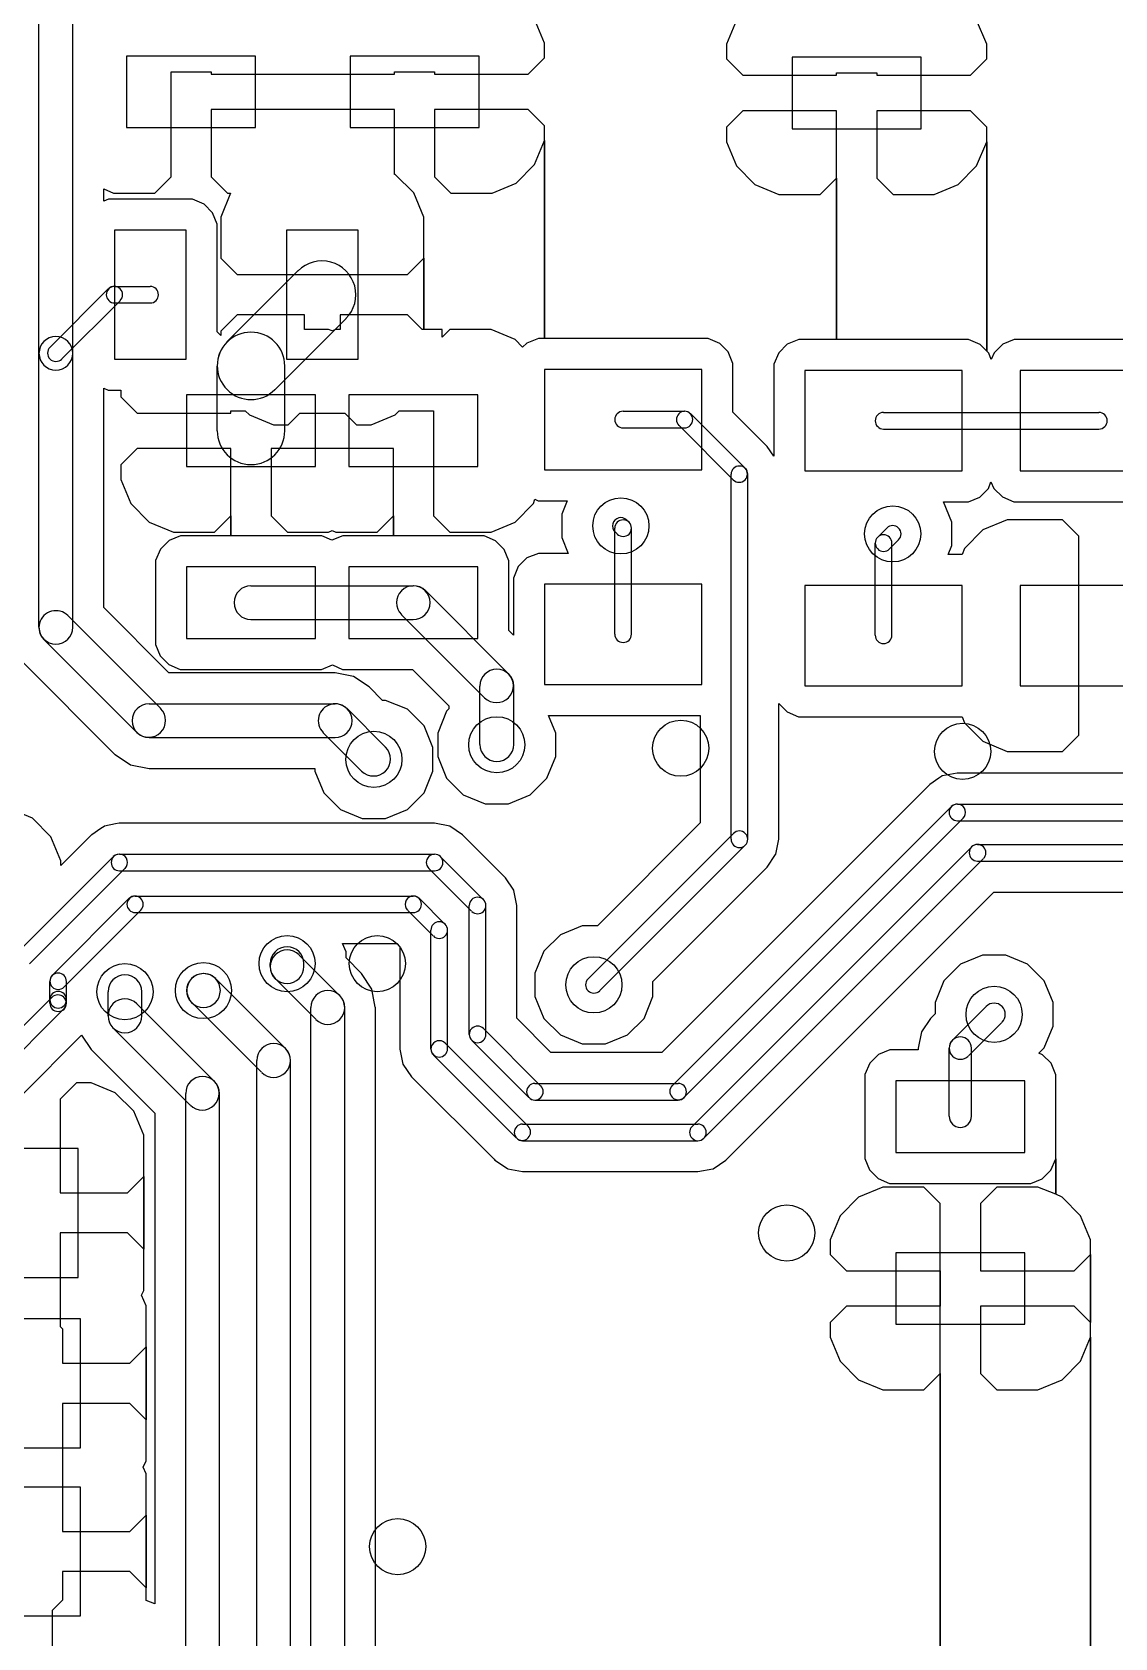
# Model space of a CAD drawing. Extents: x 32880 to 68030, y 27285 to 49782.
# Drawn here: x 52500 to 56280, y 36226 to 41830 of the extents above; entities that cross this region are included whole.
import ezdxf

# ---------------------------------------------------------------- set-up
doc = ezdxf.new("R2010")
doc.units = 0
doc.layers.add('BLACK', color=1, linetype='CONTINUOUS')

msp = doc.modelspace()

# ---------------------------------------------------------------- linework, layer by layer
at = {"layer": 'BLACK'}
for p, q in [((52524, 40710), (52524, 41942)), ((52642, 40710), (52642, 41942)), ((54289, 41792), (54254, 41876)), ((54289, 41792), (54254, 41876)), ((54959, 41872), (54924, 41788)), ((54959, 41872), (54924, 41788)), ((55832, 41788), (55797, 41872)), ((55832, 41788), (55797, 41872)), ((54289, 41741), (54289, 41792)), ((54289, 41741), (54289, 41792)), ((54924, 41788), (54924, 41737)), ((54924, 41788), (54924, 41737)), ((55832, 41737), (55832, 41788)), ((55832, 41737), (55832, 41788)), ((53280, 41747), (52830, 41747)), ((52830, 41747), (52830, 41497)), ((53280, 41497), (53280, 41747)), ((54060, 41747), (53610, 41747)), ((53610, 41747), (53610, 41497)), ((54060, 41497), (54060, 41747)), ((54232, 41684), (54289, 41741)), ((54232, 41684), (54289, 41741)), ((54924, 41737), (54981, 41680)), ((54924, 41737), (54981, 41680)), ((55603, 41743), (55153, 41743)), ((55153, 41743), (55153, 41493)), ((55603, 41493), (55603, 41743)), ((55775, 41680), (55832, 41737)), ((55775, 41680), (55832, 41737)), ((52985, 41684), (52985, 41692)), ((52985, 41692), (53125, 41692)), ((52985, 41684), (52985, 41692)), ((52985, 41692), (53125, 41692)), ((52985, 41560), (52985, 41684)), ((52985, 41560), (52985, 41684)), ((53125, 41692), (53125, 41684)), ((53125, 41692), (53125, 41684)), ((53125, 41684), (53438, 41684)), ((53125, 41684), (53438, 41684)), ((53438, 41684), (53452, 41684)), ((53438, 41684), (53452, 41684)), ((53452, 41684), (53765, 41684)), ((53452, 41684), (53765, 41684)), ((53765, 41684), (53765, 41692)), ((53765, 41692), (53905, 41692)), ((53765, 41684), (53765, 41692)), ((53765, 41692), (53905, 41692)), ((53905, 41692), (53905, 41684)), ((53905, 41692), (53905, 41684)), ((53905, 41684), (54232, 41684)), ((53905, 41684), (54232, 41684)), ((54981, 41680), (55308, 41680)), ((54981, 41680), (55308, 41680)), ((55308, 41680), (55308, 41688)), ((55308, 41688), (55448, 41688)), ((55308, 41680), (55308, 41688)), ((55308, 41688), (55448, 41688)), ((55448, 41688), (55448, 41680)), ((55448, 41688), (55448, 41680)), ((55448, 41680), (55775, 41680)), ((55448, 41680), (55775, 41680)), ((52985, 41522), (52985, 41560)), ((52985, 41522), (52985, 41560)), ((53438, 41560), (53125, 41560)), ((53125, 41560), (53125, 41325)), ((53438, 41560), (53125, 41560)), ((53125, 41560), (53125, 41325)), ((53452, 41560), (53438, 41560)), ((53452, 41560), (53438, 41560)), ((53765, 41560), (53452, 41560)), ((53765, 41560), (53452, 41560)), ((53765, 41334), (53765, 41560)), ((53765, 41334), (53765, 41560)), ((54232, 41560), (53905, 41560)), ((53905, 41560), (53905, 41325)), ((54232, 41560), (53905, 41560)), ((53905, 41560), (53905, 41325)), ((54289, 41503), (54232, 41560)), ((54289, 41503), (54232, 41560)), ((54981, 41556), (54924, 41499)), ((54981, 41556), (54924, 41499)), ((55308, 41556), (54981, 41556)), ((55308, 41556), (54981, 41556)), ((55308, 41321), (55308, 41556)), ((55308, 41321), (55308, 41556)), ((55775, 41556), (55448, 41556)), ((55448, 41556), (55448, 41321)), ((55775, 41556), (55448, 41556)), ((55448, 41556), (55448, 41321)), ((55832, 41499), (55775, 41556)), ((55832, 41499), (55775, 41556)), ((52830, 41497), (53280, 41497)), ((52985, 41325), (52985, 41522)), ((52985, 41325), (52985, 41522)), ((53610, 41497), (54060, 41497)), ((54289, 41452), (54289, 41503)), ((54289, 41452), (54289, 41503)), ((54924, 41499), (54924, 41448)), ((54924, 41499), (54924, 41448)), ((55153, 41493), (55603, 41493)), ((55832, 41448), (55832, 41499)), ((55832, 41448), (55832, 41499)), ((54254, 41368), (54289, 41452)), ((54254, 41368), (54289, 41452)), ((54289, 40761), (54289, 41452)), ((54289, 41452), (54289, 40761)), ((54289, 40761), (54289, 41452)), ((54289, 41452), (54289, 40761)), ((54924, 41448), (54959, 41364)), ((54924, 41448), (54959, 41364)), ((55797, 41364), (55832, 41448)), ((55797, 41364), (55832, 41448)), ((55832, 40717), (55832, 41448)), ((55832, 41448), (55832, 40717)), ((55832, 40717), (55832, 41448)), ((55832, 41448), (55832, 40717)), ((54190, 41303), (54254, 41368)), ((54190, 41303), (54254, 41368)), ((52928, 41268), (52985, 41325)), ((52928, 41268), (52985, 41325)), ((53125, 41325), (53182, 41268)), ((53125, 41325), (53182, 41268)), ((53767, 41333), (53765, 41334)), ((53767, 41333), (53765, 41334)), ((53832, 41269), (53767, 41333)), ((53832, 41269), (53767, 41333)), ((53905, 41325), (53962, 41268)), ((53905, 41325), (53962, 41268)), ((54959, 41364), (55023, 41299)), ((54959, 41364), (55023, 41299)), ((55251, 41264), (55308, 41321)), ((55251, 41264), (55308, 41321)), ((55308, 40757), (55308, 41321)), ((55308, 41321), (55308, 40757)), ((55308, 40757), (55308, 41321)), ((55308, 41321), (55308, 40757)), ((55448, 41321), (55505, 41264)), ((55448, 41321), (55505, 41264)), ((55733, 41299), (55797, 41364)), ((55733, 41299), (55797, 41364)), ((52750, 41241), (52750, 41283)), ((52750, 41283), (52784, 41268)), ((52750, 41241), (52750, 41283)), ((52750, 41283), (52784, 41268)), ((52784, 41268), (52875, 41268)), ((52784, 41268), (52875, 41268)), ((52875, 41268), (52928, 41268)), ((52875, 41268), (52928, 41268)), ((53193, 41268), (53159, 41185)), ((53193, 41268), (53159, 41185)), ((53182, 41268), (53193, 41268)), ((53182, 41268), (53193, 41268)), ((53867, 41185), (53832, 41269)), ((53867, 41185), (53832, 41269)), ((53962, 41268), (54015, 41268)), ((53962, 41268), (54015, 41268)), ((54015, 41268), (54106, 41268)), ((54015, 41268), (54106, 41268)), ((54106, 41268), (54190, 41303)), ((54106, 41268), (54190, 41303)), ((55023, 41299), (55107, 41264)), ((55023, 41299), (55107, 41264)), ((55107, 41264), (55198, 41264)), ((55107, 41264), (55198, 41264)), ((55198, 41264), (55251, 41264)), ((55198, 41264), (55251, 41264)), ((55505, 41264), (55558, 41264)), ((55505, 41264), (55558, 41264)), ((55558, 41264), (55649, 41264)), ((55558, 41264), (55649, 41264)), ((55649, 41264), (55733, 41299)), ((55649, 41264), (55733, 41299)), ((52767, 41247), (52750, 41241)), ((52767, 41247), (52750, 41241)), ((53017, 41247), (52767, 41247)), ((53017, 41247), (52767, 41247)), ((53060, 41247), (53017, 41247)), ((53060, 41247), (53017, 41247)), ((53100, 41230), (53060, 41247)), ((53100, 41230), (53060, 41247)), ((53130, 41200), (53100, 41230)), ((53130, 41200), (53100, 41230)), ((53146, 41160), (53130, 41200)), ((53146, 41160), (53130, 41200)), ((53146, 40784), (53146, 41160)), ((53146, 40784), (53146, 41160)), ((53159, 41185), (53159, 41094)), ((53159, 41185), (53159, 41094)), ((53867, 41094), (53867, 41185)), ((53867, 41094), (53867, 41185)), ((52788, 41139), (52788, 40689)), ((53038, 41139), (52788, 41139)), ((53038, 40689), (53038, 41139)), ((53159, 41094), (53159, 41041)), ((53159, 41094), (53159, 41041)), ((53388, 41139), (53388, 40689)), ((53638, 41139), (53388, 41139)), ((53638, 40689), (53638, 41139)), ((53867, 41041), (53867, 41094)), ((53867, 41041), (53867, 41094)), ((53159, 41041), (53216, 40984)), ((53159, 41041), (53216, 40984)), ((53810, 40984), (53867, 41041)), ((53810, 40984), (53867, 41041)), ((53867, 40793), (53867, 41041)), ((53867, 41041), (53867, 40793)), ((53867, 40793), (53867, 41041)), ((53867, 41041), (53867, 40793)), ((53180, 40749), (53429, 40998)), ((53216, 40984), (53413, 40984)), ((53216, 40984), (53413, 40984)), ((53413, 40984), (53451, 40984)), ((53413, 40984), (53451, 40984)), ((53451, 40984), (53575, 40984)), ((53451, 40984), (53575, 40984)), ((53575, 40984), (53613, 40984)), ((53575, 40984), (53613, 40984)), ((53613, 40984), (53810, 40984)), ((53613, 40984), (53810, 40984)), ((52766, 40934), (52563, 40731)), ((52788, 40943), (52912, 40943)), ((52807, 40893), (52604, 40690)), ((52788, 40885), (52912, 40885)), ((53216, 40844), (53165, 40793)), ((53216, 40844), (53165, 40793)), ((53451, 40844), (53216, 40844)), ((53451, 40844), (53216, 40844)), ((53347, 40582), (53596, 40831)), ((53451, 40793), (53451, 40844)), ((53451, 40793), (53451, 40844)), ((53810, 40844), (53575, 40844)), ((53575, 40844), (53575, 40793)), ((53810, 40844), (53575, 40844)), ((53575, 40844), (53575, 40793)), ((53861, 40793), (53810, 40844)), ((53861, 40793), (53810, 40844)), ((53159, 40771), (53146, 40784)), ((53159, 40771), (53146, 40784)), ((53164, 40792), (53159, 40787)), ((53164, 40792), (53159, 40787)), ((53159, 40787), (53159, 40771)), ((53159, 40787), (53159, 40771)), ((53165, 40793), (53164, 40793)), ((53164, 40793), (53164, 40792)), ((53165, 40793), (53164, 40793)), ((53164, 40793), (53164, 40792)), ((53535, 40793), (53451, 40793)), ((53535, 40793), (53451, 40793)), ((53547, 40788), (53535, 40793)), ((53547, 40788), (53535, 40793)), ((53560, 40793), (53547, 40788)), ((53560, 40793), (53547, 40788)), ((53575, 40793), (53560, 40793)), ((53575, 40793), (53560, 40793)), ((53867, 40793), (53861, 40793)), ((53867, 40793), (53861, 40793)), ((53931, 40793), (53867, 40793)), ((53931, 40793), (53867, 40793)), ((53958, 40793), (53931, 40766)), ((53931, 40766), (53931, 40793)), ((53958, 40793), (53931, 40766)), ((53931, 40766), (53931, 40793)), ((54011, 40793), (53958, 40793)), ((54011, 40793), (53958, 40793)), ((54102, 40793), (54011, 40793)), ((54102, 40793), (54011, 40793)), ((54186, 40758), (54102, 40793)), ((54186, 40758), (54102, 40793)), ((54212, 40731), (54186, 40758)), ((54212, 40731), (54186, 40758)), ((54267, 40761), (54227, 40745)), ((54267, 40761), (54227, 40745)), ((54289, 40761), (54267, 40761)), ((54289, 40761), (54267, 40761)), ((54817, 40761), (54289, 40761)), ((54817, 40761), (54289, 40761)), ((54860, 40761), (54817, 40761)), ((54860, 40761), (54817, 40761)), ((54900, 40744), (54860, 40761)), ((54900, 40744), (54860, 40761)), ((55176, 40757), (55136, 40741)), ((55176, 40757), (55136, 40741)), ((55308, 40757), (55176, 40757)), ((55308, 40757), (55176, 40757)), ((55726, 40757), (55308, 40757)), ((55726, 40757), (55308, 40757)), ((55769, 40757), (55726, 40757)), ((55769, 40757), (55726, 40757)), ((55809, 40740), (55769, 40757)), ((55809, 40740), (55769, 40757)), ((55928, 40757), (55888, 40741)), ((55928, 40757), (55888, 40741)), ((56425, 40757), (55928, 40757)), ((56425, 40757), (55928, 40757)), ((52524, 39753), (52524, 40709)), ((52642, 39753), (52642, 40709)), ((54227, 40745), (54212, 40731)), ((54227, 40745), (54212, 40731)), ((54930, 40714), (54900, 40744)), ((54930, 40714), (54900, 40744)), ((54946, 40674), (54930, 40714)), ((54946, 40674), (54930, 40714)), ((55106, 40711), (55089, 40671)), ((55106, 40711), (55089, 40671)), ((55136, 40741), (55106, 40711)), ((55136, 40741), (55106, 40711)), ((55832, 40717), (55809, 40740)), ((55832, 40717), (55809, 40740)), ((55839, 40710), (55832, 40717)), ((55839, 40710), (55832, 40717)), ((55848, 40688), (55839, 40710)), ((55848, 40688), (55839, 40710)), ((55858, 40711), (55848, 40688)), ((55858, 40711), (55848, 40688)), ((55888, 40741), (55858, 40711)), ((55888, 40741), (55858, 40711)), ((52788, 40689), (53038, 40689)), ((53146, 40439), (53146, 40665)), ((53382, 40439), (53382, 40665)), ((53388, 40689), (53638, 40689)), ((54838, 40653), (54288, 40653)), ((54288, 40653), (54288, 40303)), ((54838, 40303), (54838, 40653)), ((54946, 40504), (54946, 40674)), ((54946, 40504), (54946, 40674)), ((55089, 40671), (55089, 40628)), ((55089, 40671), (55089, 40628)), ((55747, 40649), (55197, 40649)), ((55197, 40649), (55197, 40299)), ((55747, 40299), (55747, 40649)), ((56499, 40649), (55949, 40649)), ((55949, 40649), (55949, 40299)), ((52750, 39822), (52750, 40588)), ((52750, 40588), (52766, 40581)), ((52750, 39822), (52750, 40588)), ((52750, 40588), (52766, 40581)), ((52766, 40581), (52809, 40581)), ((52766, 40581), (52809, 40581)), ((52809, 40581), (52810, 40581)), ((52809, 40581), (52810, 40581)), ((52810, 40581), (52810, 40558)), ((52810, 40581), (52810, 40558)), ((55089, 40628), (55089, 40350)), ((55089, 40628), (55089, 40350)), ((52810, 40558), (52867, 40501)), ((52810, 40558), (52867, 40501)), ((53489, 40564), (53039, 40564)), ((53039, 40564), (53039, 40314)), ((53489, 40314), (53489, 40564)), ((54056, 40564), (53606, 40564)), ((53606, 40564), (53606, 40314)), ((54056, 40314), (54056, 40564)), ((52867, 40501), (53194, 40501)), ((52867, 40501), (53194, 40501)), ((53194, 40501), (53194, 40509)), ((53194, 40509), (53244, 40509)), ((53194, 40501), (53194, 40509)), ((53194, 40509), (53244, 40509)), ((53244, 40509), (53259, 40495)), ((53244, 40509), (53259, 40495)), ((53259, 40495), (53343, 40460)), ((53259, 40495), (53343, 40460)), ((53394, 40460), (53434, 40501)), ((53394, 40460), (53434, 40501)), ((53434, 40501), (53435, 40501)), ((53434, 40501), (53435, 40501)), ((53435, 40501), (53591, 40501)), ((53435, 40501), (53591, 40501)), ((53591, 40501), (53632, 40460)), ((53591, 40501), (53632, 40460)), ((53683, 40460), (53767, 40495)), ((53683, 40460), (53767, 40495)), ((53767, 40495), (53781, 40509)), ((53767, 40495), (53781, 40509)), ((53781, 40509), (53901, 40509)), ((53781, 40509), (53901, 40509)), ((53901, 40509), (53901, 40501)), ((53901, 40509), (53901, 40501)), ((53901, 40501), (53901, 40377)), ((53901, 40501), (53901, 40377)), ((54563, 40507), (54777, 40507)), ((54798, 40499), (54989, 40308)), ((55066, 40384), (54946, 40504)), ((55066, 40384), (54946, 40504)), ((55472, 40503), (56224, 40503)), ((53343, 40460), (53394, 40460)), ((53343, 40460), (53394, 40460)), ((53632, 40460), (53683, 40460)), ((53632, 40460), (53683, 40460)), ((54563, 40449), (54777, 40449)), ((54757, 40458), (54948, 40267)), ((55472, 40445), (56224, 40445)), ((52867, 40377), (52810, 40320)), ((52867, 40377), (52810, 40320)), ((53194, 40377), (52867, 40377)), ((53194, 40377), (52867, 40377)), ((53194, 40142), (53194, 40377)), ((53194, 40142), (53194, 40377)), ((53434, 40377), (53334, 40377)), ((53334, 40377), (53334, 40142)), ((53434, 40377), (53334, 40377)), ((53334, 40377), (53334, 40142)), ((53661, 40377), (53434, 40377)), ((53661, 40377), (53434, 40377)), ((53761, 40377), (53661, 40377)), ((53761, 40377), (53661, 40377)), ((53761, 40142), (53761, 40377)), ((53761, 40142), (53761, 40377)), ((53901, 40377), (53901, 40339)), ((53901, 40377), (53901, 40339)), ((55089, 40350), (55066, 40384)), ((55089, 40350), (55066, 40384)), ((52810, 40320), (52810, 40269)), ((52810, 40320), (52810, 40269)), ((53039, 40314), (53489, 40314)), ((53606, 40314), (54056, 40314)), ((53901, 40339), (53901, 40142)), ((53901, 40339), (53901, 40142)), ((54288, 40303), (54838, 40303)), ((52810, 40269), (52845, 40185)), ((52810, 40269), (52845, 40185)), ((54940, 39013), (54940, 40287)), ((54998, 39013), (54998, 40287)), ((55197, 40299), (55747, 40299)), ((55838, 40237), (55847, 40261)), ((55838, 40237), (55847, 40261)), ((55847, 40261), (55857, 40238)), ((55847, 40261), (55857, 40238)), ((55949, 40299), (56499, 40299)), ((54250, 40185), (54255, 40200)), ((54250, 40185), (54255, 40200)), ((54255, 40200), (54266, 40195)), ((54255, 40200), (54266, 40195)), ((54266, 40195), (54309, 40195)), ((54266, 40195), (54309, 40195)), ((54309, 40195), (54368, 40195)), ((54309, 40195), (54368, 40195)), ((54368, 40195), (54349, 40148)), ((54368, 40195), (54349, 40148)), ((55710, 40120), (55681, 40191)), ((55681, 40191), (55768, 40191)), ((55710, 40120), (55681, 40191)), ((55681, 40191), (55768, 40191)), ((55768, 40191), (55808, 40207)), ((55768, 40191), (55808, 40207)), ((55808, 40207), (55838, 40237)), ((55808, 40207), (55838, 40237)), ((55857, 40238), (55887, 40208)), ((55857, 40238), (55887, 40208)), ((55887, 40208), (55927, 40191)), ((55887, 40208), (55927, 40191)), ((55927, 40191), (55970, 40191)), ((55927, 40191), (55970, 40191)), ((55970, 40191), (56520, 40191)), ((55970, 40191), (56520, 40191)), ((52845, 40185), (52909, 40120)), ((52845, 40185), (52909, 40120)), ((53137, 40085), (53194, 40142)), ((53137, 40085), (53194, 40142)), ((53194, 40072), (53194, 40142)), ((53194, 40142), (53194, 40072)), ((53194, 40072), (53194, 40142)), ((53194, 40142), (53194, 40072)), ((53334, 40142), (53391, 40085)), ((53334, 40142), (53391, 40085)), ((53704, 40085), (53761, 40142)), ((53704, 40085), (53761, 40142)), ((53761, 40072), (53761, 40142)), ((53761, 40142), (53761, 40072)), ((53761, 40072), (53761, 40142)), ((53761, 40142), (53761, 40072)), ((53901, 40142), (53958, 40085)), ((53901, 40142), (53958, 40085)), ((54186, 40120), (54250, 40185)), ((54186, 40120), (54250, 40185)), ((54349, 40148), (54349, 40066)), ((54349, 40148), (54349, 40066)), ((52909, 40120), (52993, 40085)), ((52909, 40120), (52993, 40085)), ((52993, 40085), (53084, 40085)), ((52993, 40085), (53084, 40085)), ((53084, 40085), (53137, 40085)), ((53084, 40085), (53137, 40085)), ((53391, 40085), (53444, 40085)), ((53391, 40085), (53444, 40085)), ((53444, 40085), (53535, 40085)), ((53444, 40085), (53535, 40085)), ((53535, 40085), (53547, 40091)), ((53535, 40085), (53547, 40091)), ((53547, 40091), (53560, 40085)), ((53547, 40091), (53560, 40085)), ((53560, 40085), (53651, 40085)), ((53560, 40085), (53651, 40085)), ((53651, 40085), (53704, 40085)), ((53651, 40085), (53704, 40085)), ((53958, 40085), (54011, 40085)), ((53958, 40085), (54011, 40085)), ((54011, 40085), (54102, 40085)), ((54011, 40085), (54102, 40085)), ((54102, 40085), (54186, 40120)), ((54102, 40085), (54186, 40120)), ((54534, 39729), (54534, 40099)), ((54542, 40079), (54535, 40086)), ((54583, 40120), (54576, 40127)), ((54592, 39729), (54592, 40099)), ((55483, 40099), (55452, 40068)), ((55710, 40038), (55710, 40120)), ((55710, 40038), (55710, 40120)), ((55819, 40093), (55755, 40028)), ((55819, 40093), (55755, 40028)), ((55903, 40128), (55819, 40093)), ((55903, 40128), (55819, 40093)), ((55994, 40128), (55903, 40128)), ((55994, 40128), (55903, 40128)), ((56097, 40128), (55994, 40128)), ((56097, 40128), (55994, 40128)), ((56154, 40071), (56097, 40128)), ((56154, 40071), (56097, 40128)), ((52948, 40026), (52931, 39986)), ((52948, 40026), (52931, 39986)), ((52978, 40056), (52948, 40026)), ((52978, 40056), (52948, 40026)), ((53018, 40072), (52978, 40056)), ((53018, 40072), (52978, 40056)), ((53194, 40072), (53018, 40072)), ((53194, 40072), (53018, 40072)), ((53468, 40072), (53194, 40072)), ((53468, 40072), (53194, 40072)), ((53511, 40072), (53468, 40072)), ((53511, 40072), (53468, 40072)), ((53546, 40057), (53511, 40072)), ((53546, 40057), (53511, 40072)), ((53585, 40072), (53546, 40057)), ((53585, 40072), (53546, 40057)), ((53761, 40072), (53585, 40072)), ((53761, 40072), (53585, 40072)), ((54035, 40072), (53761, 40072)), ((54035, 40072), (53761, 40072)), ((54078, 40072), (54035, 40072)), ((54078, 40072), (54035, 40072)), ((54118, 40055), (54078, 40072)), ((54118, 40055), (54078, 40072)), ((54148, 40025), (54118, 40055)), ((54148, 40025), (54118, 40055)), ((54164, 39985), (54148, 40025)), ((54164, 39985), (54148, 40025)), ((54349, 40066), (54371, 40011)), ((54349, 40066), (54371, 40011)), ((55443, 39725), (55443, 40047)), ((55524, 40058), (55493, 40027)), ((55501, 39725), (55501, 40047)), ((55697, 40007), (55710, 40038)), ((55697, 40007), (55710, 40038)), ((55755, 40028), (55746, 40007)), ((55755, 40028), (55746, 40007)), ((56154, 39824), (56154, 40071)), ((56154, 39824), (56154, 40071)), ((52931, 39986), (52931, 39943)), ((52931, 39986), (52931, 39943)), ((53489, 39964), (53039, 39964)), ((53039, 39964), (53039, 39714)), ((53489, 39714), (53489, 39964)), ((54056, 39964), (53606, 39964)), ((53606, 39964), (53606, 39714)), ((54056, 39714), (54056, 39964)), ((54164, 39742), (54164, 39985)), ((54164, 39742), (54164, 39985)), ((54197, 39965), (54180, 39925)), ((54197, 39965), (54180, 39925)), ((54227, 39995), (54197, 39965)), ((54227, 39995), (54197, 39965)), ((54267, 40011), (54227, 39995)), ((54267, 40011), (54227, 39995)), ((54371, 40011), (54267, 40011)), ((54371, 40011), (54267, 40011)), ((55726, 40007), (55697, 40007)), ((55726, 40007), (55697, 40007)), ((55746, 40007), (55726, 40007)), ((55746, 40007), (55726, 40007)), ((52931, 39943), (52931, 39693)), ((52931, 39943), (52931, 39693)), ((54180, 39925), (54180, 39882)), ((54180, 39925), (54180, 39882)), ((53264, 39898), (53830, 39898)), ((53873, 39881), (54163, 39591)), ((54180, 39882), (54180, 39726)), ((54180, 39882), (54180, 39726)), ((54838, 39903), (54288, 39903)), ((54288, 39903), (54288, 39553)), ((54838, 39553), (54838, 39903)), ((55747, 39899), (55197, 39899)), ((55197, 39899), (55197, 39549)), ((55747, 39549), (55747, 39899)), ((56499, 39899), (55949, 39899)), ((55949, 39899), (55949, 39549)), ((52977, 39594), (52750, 39822)), ((52977, 39594), (52750, 39822)), ((53789, 39797), (54079, 39507)), ((56154, 39794), (56154, 39824)), ((56154, 39794), (56154, 39824)), ((52949, 39470), (52625, 39794)), ((53264, 39780), (53830, 39780)), ((54180, 39726), (54164, 39742)), ((54180, 39726), (54164, 39742)), ((56154, 39654), (56154, 39794)), ((56154, 39654), (56154, 39794)), ((52865, 39386), (52541, 39710)), ((52931, 39693), (52947, 39653)), ((52931, 39693), (52947, 39653)), ((53039, 39714), (53489, 39714)), ((53606, 39714), (54056, 39714)), ((52465, 39634), (52789, 39309)), ((52465, 39634), (52789, 39309)), ((52947, 39653), (52977, 39623)), ((52947, 39653), (52977, 39623)), ((56154, 39624), (56154, 39654)), ((56154, 39624), (56154, 39654)), ((52977, 39623), (53017, 39606)), ((52977, 39623), (53017, 39606)), ((53558, 39594), (52977, 39594)), ((53558, 39594), (52977, 39594)), ((53017, 39606), (53060, 39606)), ((53017, 39606), (53060, 39606)), ((53060, 39606), (53510, 39606)), ((53060, 39606), (53510, 39606)), ((53510, 39606), (53548, 39622)), ((53510, 39606), (53548, 39622)), ((53548, 39622), (53584, 39606)), ((53548, 39622), (53584, 39606)), ((53622, 39581), (53558, 39594)), ((53622, 39581), (53558, 39594)), ((53584, 39606), (53627, 39606)), ((53584, 39606), (53627, 39606)), ((53676, 39545), (53622, 39581)), ((53676, 39545), (53622, 39581)), ((53627, 39606), (53828, 39606)), ((53627, 39606), (53828, 39606)), ((53828, 39606), (53955, 39479)), ((53828, 39606), (53955, 39479)), ((56154, 39377), (56154, 39624)), ((56154, 39377), (56154, 39624)), ((53723, 39498), (53676, 39545)), ((53723, 39498), (53676, 39545)), ((54063, 39344), (54063, 39548)), ((54181, 39344), (54181, 39548)), ((54288, 39553), (54838, 39553)), ((55197, 39549), (55747, 39549)), ((55949, 39549), (56499, 39549)), ((52908, 39486), (53558, 39486)), ((53734, 39335), (53600, 39469)), ((53734, 39498), (53723, 39498)), ((53734, 39498), (53723, 39498)), ((53810, 39467), (53734, 39498)), ((53810, 39467), (53734, 39498)), ((53868, 39409), (53810, 39467)), ((53868, 39409), (53810, 39467)), ((53947, 39460), (53916, 39384)), ((53947, 39460), (53916, 39384)), ((53955, 39468), (53947, 39460)), ((53955, 39468), (53947, 39460)), ((53955, 39479), (53955, 39468)), ((53955, 39479), (53955, 39468)), ((55106, 39013), (55106, 39487)), ((55106, 39487), (55135, 39458)), ((55106, 39013), (55106, 39487)), ((55106, 39487), (55135, 39458)), ((53899, 39333), (53868, 39409)), ((53899, 39333), (53868, 39409)), ((54328, 39384), (54303, 39445)), ((54303, 39445), (54309, 39445)), ((54328, 39384), (54303, 39445)), ((54303, 39445), (54309, 39445)), ((54309, 39445), (54832, 39445)), ((54309, 39445), (54832, 39445)), ((54832, 39445), (54832, 39070)), ((54832, 39445), (54832, 39070)), ((55135, 39458), (55175, 39441)), ((55135, 39458), (55175, 39441)), ((55175, 39441), (55218, 39441)), ((55175, 39441), (55218, 39441)), ((55218, 39441), (55746, 39441)), ((55218, 39441), (55746, 39441)), ((55746, 39441), (55755, 39420)), ((55746, 39441), (55755, 39420)), ((55755, 39420), (55819, 39355)), ((55755, 39420), (55819, 39355)), ((52908, 39368), (53558, 39368)), ((53650, 39251), (53516, 39385)), ((53916, 39384), (53916, 39302)), ((53916, 39384), (53916, 39302)), ((54328, 39302), (54328, 39384)), ((54328, 39302), (54328, 39384)), ((55819, 39355), (55903, 39320)), ((55819, 39355), (55903, 39320)), ((56097, 39320), (56154, 39377)), ((56097, 39320), (56154, 39377)), ((52789, 39309), (52790, 39309)), ((52789, 39309), (52790, 39309)), ((52790, 39309), (52844, 39273)), ((52790, 39309), (52844, 39273)), ((53899, 39251), (53899, 39333)), ((53899, 39251), (53899, 39333)), ((53916, 39302), (53947, 39226)), ((53916, 39302), (53947, 39226)), ((54297, 39226), (54328, 39302)), ((54297, 39226), (54328, 39302)), ((55903, 39320), (55994, 39320)), ((55903, 39320), (55994, 39320)), ((55994, 39320), (56097, 39320)), ((55994, 39320), (56097, 39320)), ((52844, 39273), (52908, 39260)), ((52844, 39273), (52908, 39260)), ((52908, 39260), (53487, 39260)), ((52908, 39260), (53487, 39260)), ((53487, 39260), (53487, 39251)), ((53487, 39260), (53487, 39251)), ((53487, 39251), (53518, 39175)), ((53487, 39251), (53518, 39175)), ((53868, 39175), (53899, 39251)), ((53868, 39175), (53899, 39251)), ((55716, 39242), (55678, 39234)), ((55716, 39242), (55678, 39234)), ((55729, 39244), (55716, 39242)), ((55729, 39244), (55716, 39242)), ((55730, 39244), (55729, 39244)), ((55730, 39244), (55729, 39244)), ((56728, 39244), (55730, 39244)), ((56728, 39244), (55730, 39244)), ((53947, 39226), (54005, 39168)), ((53947, 39226), (54005, 39168)), ((54239, 39168), (54297, 39226)), ((54239, 39168), (54297, 39226)), ((55631, 39202), (54698, 38269)), ((55631, 39202), (54698, 38269)), ((55633, 39204), (55631, 39202)), ((55633, 39204), (55631, 39202)), ((55665, 39226), (55633, 39204)), ((55665, 39226), (55633, 39204)), ((55676, 39233), (55665, 39226)), ((55676, 39233), (55665, 39226)), ((55678, 39234), (55676, 39234)), ((55676, 39234), (55676, 39233)), ((55678, 39234), (55676, 39234)), ((55676, 39234), (55676, 39233)), ((53518, 39175), (53576, 39117)), ((53518, 39175), (53576, 39117)), ((53810, 39117), (53868, 39175)), ((53810, 39117), (53868, 39175)), ((54005, 39168), (54081, 39137)), ((54005, 39168), (54081, 39137)), ((54081, 39137), (54163, 39137)), ((54081, 39137), (54163, 39137)), ((54163, 39137), (54239, 39168)), ((54163, 39137), (54239, 39168)), ((54734, 38153), (55709, 39128)), ((55730, 39136), (57254, 39136)), ((52501, 39087), (52417, 39122)), ((52501, 39087), (52417, 39122)), ((52565, 39022), (52501, 39087)), ((52565, 39022), (52501, 39087)), ((52791, 39067), (52753, 39059)), ((52791, 39067), (52753, 39059)), ((52804, 39069), (52791, 39067)), ((52804, 39069), (52791, 39067)), ((52805, 39069), (52804, 39069)), ((52805, 39069), (52804, 39069)), ((53905, 39069), (52805, 39069)), ((53905, 39069), (52805, 39069)), ((53576, 39117), (53652, 39086)), ((53576, 39117), (53652, 39086)), ((53652, 39086), (53734, 39086)), ((53652, 39086), (53734, 39086)), ((53734, 39086), (53810, 39117)), ((53734, 39086), (53810, 39117)), ((53958, 39059), (53905, 39069)), ((53958, 39059), (53905, 39069)), ((54832, 39070), (54473, 38711)), ((54832, 39070), (54473, 38711)), ((54775, 38112), (55750, 39087)), ((55730, 39078), (57254, 39078)), ((52600, 38938), (52565, 39022)), ((52600, 38938), (52565, 39022)), ((52706, 39027), (52600, 38921)), ((52706, 39027), (52600, 38921)), ((52708, 39029), (52706, 39027)), ((52708, 39029), (52706, 39027)), ((52740, 39051), (52708, 39029)), ((52740, 39051), (52708, 39029)), ((52751, 39058), (52740, 39051)), ((52751, 39058), (52740, 39051)), ((52753, 39059), (52751, 39059)), ((52751, 39059), (52751, 39058)), ((52753, 39059), (52751, 39059)), ((52751, 39059), (52751, 39058)), ((54002, 39029), (53958, 39059)), ((54002, 39029), (53958, 39059)), ((54152, 38879), (54002, 39029)), ((54152, 38879), (54002, 39029)), ((54948, 39033), (54441, 38526)), ((55096, 38961), (55106, 39013)), ((55096, 38961), (55106, 39013)), ((52805, 38961), (53905, 38961)), ((54989, 38992), (54482, 38485)), ((55779, 38986), (54804, 38011)), ((55066, 38916), (55095, 38960)), ((55066, 38916), (55095, 38960)), ((55095, 38960), (55096, 38961)), ((55095, 38960), (55096, 38961)), ((55800, 38995), (57152, 38995)), ((52450, 38619), (52783, 38952)), ((52491, 38578), (52824, 38911)), ((52600, 38921), (52600, 38938)), ((52600, 38921), (52600, 38938)), ((52805, 38903), (53905, 38903)), ((53885, 38911), (54034, 38762)), ((53926, 38952), (54075, 38803)), ((54667, 38517), (55066, 38916)), ((54667, 38517), (55066, 38916)), ((55820, 38945), (54845, 37970)), ((55800, 38937), (57152, 38937)), ((54181, 38835), (54152, 38879)), ((54181, 38835), (54152, 38879)), ((52839, 38807), (52570, 38538)), ((52860, 38815), (53830, 38815)), ((53941, 38717), (53852, 38806)), ((54182, 38834), (54181, 38835)), ((54182, 38834), (54181, 38835)), ((54192, 38782), (54182, 38834)), ((54192, 38782), (54182, 38834)), ((54921, 37893), (55857, 38829)), ((54921, 37893), (55857, 38829)), ((55857, 38829), (57096, 38829)), ((55857, 38829), (57096, 38829)), ((52880, 38766), (52611, 38497)), ((52860, 38757), (53830, 38757)), ((53900, 38676), (53811, 38765)), ((54026, 38332), (54026, 38782)), ((54084, 38332), (54084, 38782)), ((54192, 38389), (54192, 38782)), ((54192, 38389), (54192, 38782)), ((53892, 38282), (53892, 38696)), ((53950, 38282), (53950, 38696)), ((54344, 38680), (54286, 38622)), ((54344, 38680), (54286, 38622)), ((54420, 38711), (54344, 38680)), ((54420, 38711), (54344, 38680)), ((54473, 38711), (54420, 38711)), ((54473, 38711), (54420, 38711)), ((53596, 38620), (53584, 38649)), ((53584, 38649), (53774, 38649)), ((53596, 38620), (53584, 38649)), ((53584, 38649), (53774, 38649)), ((53596, 38599), (53596, 38620)), ((53596, 38599), (53596, 38620)), ((53774, 38649), (53784, 38639)), ((53774, 38649), (53784, 38639)), ((53784, 38639), (53784, 38281)), ((53784, 38639), (53784, 38281)), ((54286, 38622), (54255, 38546)), ((54286, 38622), (54255, 38546)), ((53331, 38569), (53331, 38579)), ((53432, 38609), (53573, 38468)), ((53449, 38569), (53449, 38579)), ((53650, 38545), (53596, 38599)), ((53650, 38545), (53596, 38599)), ((55741, 38577), (55683, 38519)), ((55741, 38577), (55683, 38519)), ((55817, 38608), (55741, 38577)), ((55817, 38608), (55741, 38577)), ((55899, 38608), (55817, 38608)), ((55899, 38608), (55817, 38608)), ((55975, 38577), (55899, 38608)), ((55975, 38577), (55899, 38608)), ((56033, 38519), (55975, 38577)), ((56033, 38519), (55975, 38577)), ((52562, 38453), (52562, 38517)), ((52620, 38453), (52620, 38517)), ((53384, 38283), (53141, 38526)), ((53349, 38526), (53490, 38385)), ((53650, 38544), (53650, 38545)), ((53650, 38544), (53650, 38545)), ((53686, 38490), (53650, 38544)), ((53686, 38490), (53650, 38544)), ((54255, 38546), (54255, 38464)), ((54255, 38546), (54255, 38464)), ((54667, 38464), (54667, 38517)), ((54667, 38464), (54667, 38517)), ((55683, 38519), (55652, 38443)), ((55683, 38519), (55652, 38443)), ((56064, 38443), (56033, 38519)), ((56064, 38443), (56033, 38519)), ((52570, 38462), (52287, 38179)), ((52562, 38441), (52562, 38453)), ((52620, 38441), (52620, 38453)), ((52765, 38397), (52765, 38481)), ((52883, 38397), (52883, 38481)), ((53698, 38427), (53686, 38490)), ((53698, 38427), (53686, 38490)), ((54255, 38464), (54286, 38388)), ((54255, 38464), (54286, 38388)), ((54636, 38388), (54667, 38464)), ((54636, 38388), (54667, 38464)), ((52611, 38421), (52328, 38138)), ((52866, 38439), (53136, 38169)), ((53301, 38200), (53058, 38443)), ((53473, 35666), (53473, 38426)), ((53591, 35666), (53591, 38426)), ((53699, 38426), (53698, 38427)), ((53699, 38426), (53698, 38427)), ((53699, 35708), (53699, 38426)), ((53699, 35708), (53699, 38426)), ((55652, 38404), (55636, 38388)), ((55652, 38404), (55636, 38388)), ((55652, 38443), (55652, 38404)), ((55652, 38443), (55652, 38404)), ((55830, 38429), (55713, 38312)), ((56064, 38361), (56064, 38443)), ((56064, 38361), (56064, 38443)), ((52782, 38355), (53052, 38085)), ((54076, 38352), (54275, 38153)), ((54311, 38269), (54192, 38389)), ((54311, 38269), (54192, 38389)), ((54286, 38388), (54344, 38330)), ((54286, 38388), (54344, 38330)), ((54578, 38330), (54636, 38388)), ((54578, 38330), (54636, 38388)), ((55604, 38341), (55593, 38284)), ((55604, 38341), (55593, 38284)), ((55636, 38388), (55604, 38341)), ((55636, 38388), (55604, 38341)), ((55885, 38374), (55768, 38257)), ((56033, 38285), (56064, 38361)), ((56033, 38285), (56064, 38361)), ((52462, 38118), (52672, 38329)), ((52462, 38118), (52672, 38329)), ((52672, 38329), (52706, 38279)), ((52672, 38329), (52706, 38279)), ((54231, 38012), (53942, 38301)), ((54035, 38311), (54234, 38112)), ((54344, 38330), (54420, 38299)), ((54344, 38330), (54420, 38299)), ((54420, 38299), (54502, 38299)), ((54420, 38299), (54502, 38299)), ((54502, 38299), (54578, 38330)), ((54502, 38299), (54578, 38330)), ((55593, 38284), (55593, 38278)), ((55593, 38284), (55593, 38278)), ((55701, 38046), (55701, 38284)), ((55779, 38046), (55779, 38284)), ((56014, 38267), (56033, 38285)), ((56014, 38267), (56033, 38285)), ((52706, 38279), (52928, 38057)), ((52706, 38279), (52928, 38057)), ((53284, 35407), (53284, 38241)), ((53402, 35407), (53402, 38241)), ((53784, 38281), (53794, 38228)), ((53784, 38281), (53794, 38228)), ((53794, 38228), (53824, 38184)), ((53794, 38228), (53824, 38184)), ((54190, 37971), (53901, 38260)), ((54698, 38269), (54311, 38269)), ((54698, 38269), (54311, 38269)), ((55424, 38232), (55407, 38192)), ((55424, 38232), (55407, 38192)), ((55454, 38262), (55424, 38232)), ((55454, 38262), (55424, 38232)), ((55494, 38278), (55454, 38262)), ((55494, 38278), (55454, 38262)), ((55593, 38278), (55494, 38278)), ((55593, 38278), (55494, 38278)), ((56027, 38261), (56014, 38267)), ((56027, 38261), (56014, 38267)), ((56057, 38231), (56027, 38261)), ((56057, 38231), (56027, 38261)), ((56073, 38191), (56057, 38231)), ((56073, 38191), (56057, 38231)), ((53824, 38184), (54113, 37896)), ((53824, 38184), (54113, 37896)), ((55407, 38192), (55407, 38149)), ((55407, 38192), (55407, 38149)), ((56073, 37941), (56073, 38191)), ((56073, 37941), (56073, 38191)), ((52655, 38163), (52598, 38106)), ((52655, 38163), (52598, 38106)), ((52706, 38163), (52655, 38163)), ((52706, 38163), (52655, 38163)), ((52790, 38128), (52706, 38163)), ((52790, 38128), (52706, 38163)), ((52855, 38064), (52790, 38128)), ((52855, 38064), (52790, 38128)), ((53036, 33868), (53036, 38126)), ((53154, 33868), (53154, 38126)), ((54255, 38161), (54755, 38161)), ((55407, 38149), (55407, 37899)), ((55407, 38149), (55407, 37899)), ((55965, 38170), (55515, 38170)), ((55515, 38170), (55515, 37920)), ((55965, 37920), (55965, 38170)), ((52598, 38106), (52598, 37779)), ((52598, 38106), (52598, 37779)), ((52890, 37980), (52855, 38064)), ((52890, 37980), (52855, 38064)), ((54255, 38103), (54755, 38103)), ((52928, 38057), (52928, 36344)), ((52928, 38057), (52928, 36344)), ((54212, 38019), (54824, 38019)), ((52890, 37889), (52890, 37980)), ((52890, 37889), (52890, 37980)), ((54212, 37961), (54824, 37961)), ((52661, 37934), (52411, 37934)), ((52661, 37484), (52661, 37934)), ((54113, 37896), (54115, 37893)), ((54113, 37896), (54115, 37893)), ((54115, 37893), (54159, 37864)), ((54115, 37893), (54159, 37864)), ((54877, 37863), (54921, 37893)), ((54877, 37863), (54921, 37893)), ((55407, 37899), (55423, 37859)), ((55407, 37899), (55423, 37859)), ((55515, 37920), (55965, 37920)), ((56056, 37858), (56073, 37898)), ((56056, 37858), (56073, 37898)), ((56073, 37898), (56073, 37941)), ((56073, 37898), (56073, 37941)), ((56073, 37774), (56073, 37898)), ((56073, 37898), (56073, 37774)), ((56073, 37774), (56073, 37898)), ((56073, 37898), (56073, 37774)), ((52833, 37779), (52890, 37836)), ((52833, 37779), (52890, 37836)), ((52890, 37836), (52890, 37889)), ((52890, 37836), (52890, 37889)), ((52890, 37582), (52890, 37836)), ((52890, 37836), (52890, 37582)), ((52890, 37582), (52890, 37836)), ((52890, 37836), (52890, 37582)), ((54159, 37864), (54160, 37863)), ((54159, 37864), (54160, 37863)), ((54160, 37863), (54212, 37853)), ((54160, 37863), (54212, 37853)), ((54212, 37853), (54824, 37853)), ((54212, 37853), (54824, 37853)), ((54824, 37853), (54876, 37863)), ((54824, 37853), (54876, 37863)), ((54876, 37863), (54877, 37863)), ((54876, 37863), (54877, 37863)), ((55423, 37859), (55453, 37829)), ((55423, 37859), (55453, 37829)), ((56026, 37828), (56056, 37858)), ((56026, 37828), (56056, 37858)), ((52598, 37779), (52833, 37779)), ((52598, 37779), (52833, 37779)), ((55469, 37799), (55385, 37764)), ((55469, 37799), (55385, 37764)), ((55453, 37829), (55493, 37812)), ((55453, 37829), (55493, 37812)), ((55560, 37799), (55469, 37799)), ((55560, 37799), (55469, 37799)), ((55493, 37812), (55536, 37812)), ((55493, 37812), (55536, 37812)), ((55536, 37812), (55986, 37812)), ((55536, 37812), (55986, 37812)), ((55613, 37799), (55560, 37799)), ((55613, 37799), (55560, 37799)), ((55670, 37742), (55613, 37799)), ((55670, 37742), (55613, 37799)), ((55867, 37799), (55810, 37742)), ((55867, 37799), (55810, 37742)), ((55920, 37799), (55867, 37799)), ((55920, 37799), (55867, 37799)), ((56011, 37799), (55920, 37799)), ((56011, 37799), (55920, 37799)), ((55986, 37812), (56026, 37828)), ((55986, 37812), (56026, 37828)), ((56073, 37774), (56011, 37799)), ((56073, 37774), (56011, 37799)), ((55385, 37764), (55321, 37699)), ((55385, 37764), (55321, 37699)), ((55670, 37507), (55670, 37742)), ((55670, 37507), (55670, 37742)), ((55810, 37742), (55810, 37507)), ((55810, 37742), (55810, 37507)), ((56095, 37764), (56073, 37774)), ((56095, 37764), (56073, 37774)), ((56159, 37699), (56095, 37764)), ((56159, 37699), (56095, 37764)), ((55321, 37699), (55286, 37615)), ((55321, 37699), (55286, 37615)), ((56194, 37615), (56159, 37699)), ((56194, 37615), (56159, 37699)), ((52833, 37639), (52598, 37639)), ((52598, 37639), (52598, 37312)), ((52833, 37639), (52598, 37639)), ((52598, 37639), (52598, 37312)), ((52890, 37582), (52833, 37639)), ((52890, 37582), (52833, 37639)), ((55286, 37615), (55286, 37564)), ((55286, 37615), (55286, 37564)), ((56194, 37564), (56194, 37615)), ((56194, 37564), (56194, 37615)), ((52890, 37529), (52890, 37582)), ((52890, 37529), (52890, 37582)), ((55286, 37564), (55343, 37507)), ((55286, 37564), (55343, 37507)), ((55965, 37570), (55515, 37570)), ((55515, 37570), (55515, 37320)), ((55965, 37320), (55965, 37570)), ((56137, 37507), (56194, 37564)), ((56137, 37507), (56194, 37564)), ((56194, 37326), (56194, 37564)), ((56194, 37564), (56194, 37326)), ((56194, 37326), (56194, 37564)), ((56194, 37564), (56194, 37326)), ((52890, 37438), (52890, 37529)), ((52890, 37438), (52890, 37529)), ((55343, 37507), (55670, 37507)), ((55343, 37507), (55670, 37507)), ((55670, 37383), (55670, 37507)), ((55670, 37507), (55670, 37383)), ((55670, 37383), (55670, 37507)), ((55670, 37507), (55670, 37383)), ((55810, 37507), (56137, 37507)), ((55810, 37507), (56137, 37507)), ((52411, 37484), (52661, 37484)), ((52882, 37422), (52890, 37438)), ((52882, 37422), (52890, 37438)), ((52898, 37385), (52882, 37422)), ((52898, 37385), (52882, 37422)), ((52669, 37339), (52419, 37339)), ((52669, 36889), (52669, 37339)), ((52898, 37294), (52898, 37385)), ((52898, 37294), (52898, 37385)), ((55343, 37383), (55286, 37326)), ((55343, 37383), (55286, 37326)), ((55670, 37383), (55343, 37383)), ((55670, 37383), (55343, 37383)), ((55670, 37148), (55670, 37383)), ((55670, 37148), (55670, 37383)), ((56137, 37383), (55810, 37383)), ((55810, 37383), (55810, 37148)), ((56137, 37383), (55810, 37383)), ((55810, 37383), (55810, 37148)), ((56194, 37326), (56137, 37383)), ((56194, 37326), (56137, 37383)), ((52598, 37312), (52606, 37304)), ((52598, 37312), (52606, 37304)), ((52606, 37304), (52606, 37184)), ((52606, 37304), (52606, 37184)), ((52898, 37241), (52898, 37294)), ((52898, 37241), (52898, 37294)), ((55286, 37326), (55286, 37275)), ((55286, 37326), (55286, 37275)), ((55286, 37275), (55321, 37191)), ((55286, 37275), (55321, 37191)), ((55515, 37320), (55965, 37320)), ((56159, 37191), (56194, 37275)), ((56159, 37191), (56194, 37275)), ((56194, 37275), (56194, 37326)), ((56194, 37275), (56194, 37326)), ((56194, 33424), (56194, 37275)), ((56194, 37275), (56194, 33424)), ((56194, 33424), (56194, 37275)), ((56194, 37275), (56194, 33424)), ((52841, 37184), (52898, 37241)), ((52841, 37184), (52898, 37241)), ((52898, 36987), (52898, 37241)), ((52898, 37241), (52898, 36987)), ((52898, 36987), (52898, 37241)), ((52898, 37241), (52898, 36987)), ((52606, 37184), (52841, 37184)), ((52606, 37184), (52841, 37184)), ((55321, 37191), (55385, 37126)), ((55321, 37191), (55385, 37126)), ((56095, 37126), (56159, 37191)), ((56095, 37126), (56159, 37191)), ((55385, 37126), (55469, 37091)), ((55385, 37126), (55469, 37091)), ((55613, 37091), (55670, 37148)), ((55613, 37091), (55670, 37148)), ((55670, 35688), (55670, 37148)), ((55670, 37148), (55670, 35688)), ((55670, 35688), (55670, 37148)), ((55670, 37148), (55670, 35688)), ((55810, 37148), (55867, 37091)), ((55810, 37148), (55867, 37091)), ((56011, 37091), (56095, 37126)), ((56011, 37091), (56095, 37126)), ((55469, 37091), (55560, 37091)), ((55469, 37091), (55560, 37091)), ((55560, 37091), (55613, 37091)), ((55560, 37091), (55613, 37091)), ((55867, 37091), (55920, 37091)), ((55867, 37091), (55920, 37091)), ((55920, 37091), (56011, 37091)), ((55920, 37091), (56011, 37091)), ((52841, 37044), (52606, 37044)), ((52606, 37044), (52606, 36924)), ((52841, 37044), (52606, 37044)), ((52606, 37044), (52606, 36924)), ((52898, 36987), (52841, 37044)), ((52898, 36987), (52841, 37044)), ((52898, 36934), (52898, 36987)), ((52898, 36934), (52898, 36987)), ((52419, 36889), (52669, 36889)), ((52606, 36924), (52606, 36717)), ((52606, 36924), (52606, 36717)), ((52898, 36843), (52898, 36934)), ((52898, 36843), (52898, 36934)), ((52888, 36821), (52898, 36843)), ((52888, 36821), (52898, 36843)), ((52898, 36798), (52888, 36821)), ((52898, 36798), (52888, 36821)), ((52898, 36707), (52898, 36798)), ((52898, 36707), (52898, 36798)), ((52669, 36752), (52419, 36752)), ((52606, 36717), (52606, 36597)), ((52606, 36717), (52606, 36597)), ((52669, 36302), (52669, 36752)), ((52898, 36654), (52898, 36707)), ((52898, 36654), (52898, 36707)), ((52841, 36597), (52898, 36654)), ((52841, 36597), (52898, 36654)), ((52898, 36400), (52898, 36654)), ((52898, 36654), (52898, 36400)), ((52898, 36400), (52898, 36654)), ((52898, 36654), (52898, 36400)), ((52606, 36597), (52841, 36597)), ((52606, 36597), (52841, 36597)), ((52841, 36457), (52606, 36457)), ((52606, 36457), (52606, 36357)), ((52841, 36457), (52606, 36457)), ((52606, 36457), (52606, 36357)), ((52898, 36400), (52841, 36457)), ((52898, 36400), (52841, 36457)), ((52898, 36356), (52898, 36400)), ((52898, 36356), (52898, 36400)), ((52606, 36357), (52570, 36321)), ((52606, 36357), (52570, 36321)), ((52570, 36321), (52570, 35849)), ((52570, 36321), (52570, 35849)), ((52928, 36344), (52898, 36356)), ((52928, 36344), (52898, 36356)), ((52419, 36302), (52669, 36302))]:
    msp.add_line(p, q, dxfattribs=at)
for centre in [(54555, 40107), (55504, 40079), (54122, 39343), (54764, 39331), (55748, 39320), (53693, 39292), (53390, 38579), (53705, 38579), (52824, 38481), (53098, 38485), (54461, 38505), (55858, 38402), (55134, 37639), (53776, 36544)]:
    msp.add_circle(centre, 98, dxfattribs=at)
for centre, radius, start, end in [((53512, 40914), 118, 315, 495), ((52788, 40914), 29, 90, 270), ((52787, 40914), 29, -45, 135), ((52912, 40914), 29, 270, 450), ((52583, 40709), 59, 360, 540), ((53264, 40665), 118, 360, 540), ((53264, 40666), 118, 135, 315), ((52583, 40710), 59, 180, 360), ((52583, 40710), 29, 135, 315), ((54563, 40478), 29, 90, 270), ((54778, 40478), 29, 45, 225), ((54777, 40478), 29, 270, 450), ((55472, 40474), 29, 90, 270), ((56224, 40474), 29, 270, 450), ((53264, 40439), 118, 180, 360), ((54969, 40287), 29, 360, 540), ((54968, 40288), 29, 225, 405), ((54555, 40107), 29, 405, 585), ((54563, 40099), 29, 360, 540), ((54563, 40099), 29, 225, 405), ((55472, 40047), 29, 360, 540), ((55504, 40079), 29, -45, 135), ((55472, 40047), 29, 135, 315), ((53264, 39839), 59, 90, 270), ((53831, 39839), 59, 45, 225), ((53830, 39839), 59, 270, 450), ((52583, 39752), 59, 405, 585), ((52583, 39753), 59, 180, 360), ((54563, 39729), 29, 180, 360), ((55472, 39725), 29, 180, 360), ((54122, 39548), 59, 360, 540), ((54121, 39549), 59, 225, 405), ((52908, 39427), 59, 90, 270), ((52907, 39428), 59, 225, 405), ((53558, 39427), 59, 405, 585), ((53558, 39427), 59, 270, 450), ((53692, 39293), 59, 225, 405), ((54122, 39344), 59, 180, 360), ((55730, 39107), 29, 90, 270), ((55729, 39107), 29, 315, 495), ((54969, 39013), 29, 180, 360), ((54969, 39013), 29, -45, 135), ((52805, 38932), 29, 90, 270), ((52804, 38932), 29, 315, 495), ((53905, 38932), 29, 45, 225), ((53905, 38932), 29, 270, 450), ((55800, 38966), 29, 90, 270), ((55800, 38966), 29, -45, 135), ((52860, 38786), 29, 90, 270), ((52859, 38786), 29, -45, 135), ((53831, 38786), 29, 405, 585), ((53830, 38786), 29, 270, 450), ((54055, 38782), 29, 360, 540), ((54055, 38782), 29, 225, 405), ((53921, 38696), 29, 360, 540), ((53921, 38696), 29, 225, 405), ((53390, 38579), 59, 360, 540), ((53390, 38568), 59, 45, 225), ((53390, 38569), 59, 180, 360), ((52591, 38517), 29, 360, 540), ((52591, 38518), 29, 135, 315), ((52824, 38481), 59, 360, 540), ((53098, 38485), 59, 90, 270), ((53099, 38485), 59, 405, 585), ((53098, 38485), 59, 270, 450), ((54461, 38505), 29, 135, 315), ((52591, 38453), 29, 360, 540), ((52591, 38453), 29, 180, 360), ((52590, 38441), 29, -45, 135), ((52824, 38397), 59, 45, 225), ((53532, 38426), 59, 360, 540), ((53532, 38426), 59, 225, 405), ((52591, 38441), 29, 180, 360), ((52824, 38397), 59, 180, 360), ((55858, 38402), 39, -45, 135), ((54055, 38332), 29, 45, 225), ((53343, 38241), 59, 360, 540), ((53343, 38241), 59, 225, 405), ((53921, 38281), 29, 405, 585), ((54055, 38332), 29, 180, 360), ((55740, 38284), 39, 360, 540), ((55740, 38284), 39, 135, 315), ((53921, 38282), 29, 180, 360), ((53095, 38126), 59, 360, 540), ((53094, 38127), 59, 225, 405), ((54255, 38132), 29, 90, 270), ((54255, 38132), 29, 225, 405), ((54755, 38133), 29, 135, 315), ((54755, 38132), 29, 270, 450), ((54212, 37990), 29, 90, 270), ((54211, 37991), 29, 225, 405), ((54824, 37990), 29, 135, 315), ((54824, 37990), 29, 270, 450), ((55740, 38046), 39, 180, 360)]:
    msp.add_arc(centre, radius, start, end, dxfattribs=at)

doc.saveas('drawing.dxf')
